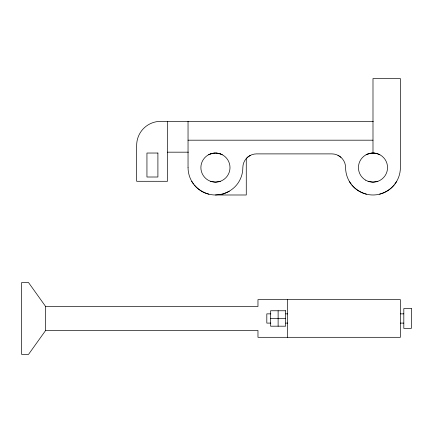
<?xml version="1.0" encoding="UTF-8"?>
<svg xmlns="http://www.w3.org/2000/svg" width="433" height="433" viewBox="0 0 433 433"><rect width="100%" height="100%" fill="white"/><g stroke="black" fill="none" stroke-linecap="round" stroke-linejoin="round"><path stroke-width="0.65" d="M396.72 181.292C393.023 187.738 386.68 192.279 379.546 194.195M45.627 330.466L28.502 354.438L21.65 354.438L21.65 282.516L28.502 282.516L45.627 306.488L45.627 330.466L257.971 330.466L257.971 337.312L400.39 337.312L400.39 299.641L257.971 299.641L257.971 306.488L45.627 306.488M247.481 157.314L250.469 155.306M208.592 154.743L211.553 153.563L214.443 153.066M366.139 154.743L369.1 153.563L371.99 153.066M229.301 191.337L223.217 193.995L215.445 194.991A27.393 27.393 0 0 1 194.325 185.037M222.021 194.19C229.149 192.268 235.482 187.727 239.173 181.292A27.393 27.393 0 0 0 242.843 167.587A13.699 13.699 0 0 1 256.542 153.888L331.889 153.888A13.699 13.699 0 0 1 345.594 167.587A27.393 27.393 0 0 0 351.066 184.003M210.525 153.888L215.445 153.033L220.359 153.888M220.359 181.292L215.445 182.147L210.525 181.292M368.072 153.888L372.992 153.033L376.65 153.499M377.912 181.292L372.992 182.147L368.072 181.292M373.338 121.354L160.643 121.354A23.977 23.977 0 0 0 136.666 145.326L136.666 181.292L167.495 181.292L167.495 121.354M188.041 140.189L372.992 140.189M167.495 152.178L188.42 152.178M215.445 194.991L246.269 194.991L246.269 159.929A3.426 3.426 0 0 1 247.411 157.379M270.863 313.855L266.815 313.855L266.815 323.099L270.863 323.099M285.715 313.855L287.739 313.855M400.438 313.855L403.816 313.855M270.582 318.477L285.656 318.477M285.715 323.099L287.739 323.099M400.438 323.099L403.816 323.099M373.993 153.066L376.883 153.563L379.838 154.743M216.44 153.066L219.331 153.563L222.291 154.743M366.437 194.195C359.298 192.279 352.955 187.738 349.263 181.292M208.89 194.195C201.751 192.279 195.407 187.738 191.711 181.292M337.962 155.306L340.955 157.314M372.992 153.033L372.992 78.562L400.39 78.562L400.39 167.587A27.393 27.393 0 0 1 394.928 184.003M287.366 299.641L287.366 337.312M278.121 310.764L278.121 326.19M188.041 121.354L188.041 167.587M193.519 184.003A27.393 27.393 0 0 1 188.052 167.587M394.117 185.037A27.393 27.393 0 0 1 351.872 185.037M219.212 153.531A14.554 14.554 0 0 1 225.885 177.73A14.554 14.554 0 0 1 201.497 171.76A14.554 14.554 0 0 1 218.595 153.379M157.904 153.033L146.944 153.033L146.944 177.01L157.904 177.01L157.904 153.033M411.35 308.545L403.816 308.545L403.816 328.409L411.35 328.409L411.35 308.545M285.656 310.764L270.582 310.764L270.582 326.19L285.656 326.19L285.656 310.764M365.712 180.193A14.554 14.554 0 0 0 387.546 167.587A14.554 14.554 0 0 0 365.712 154.982A14.554 14.554 0 0 0 365.712 180.193"/></g></svg>
